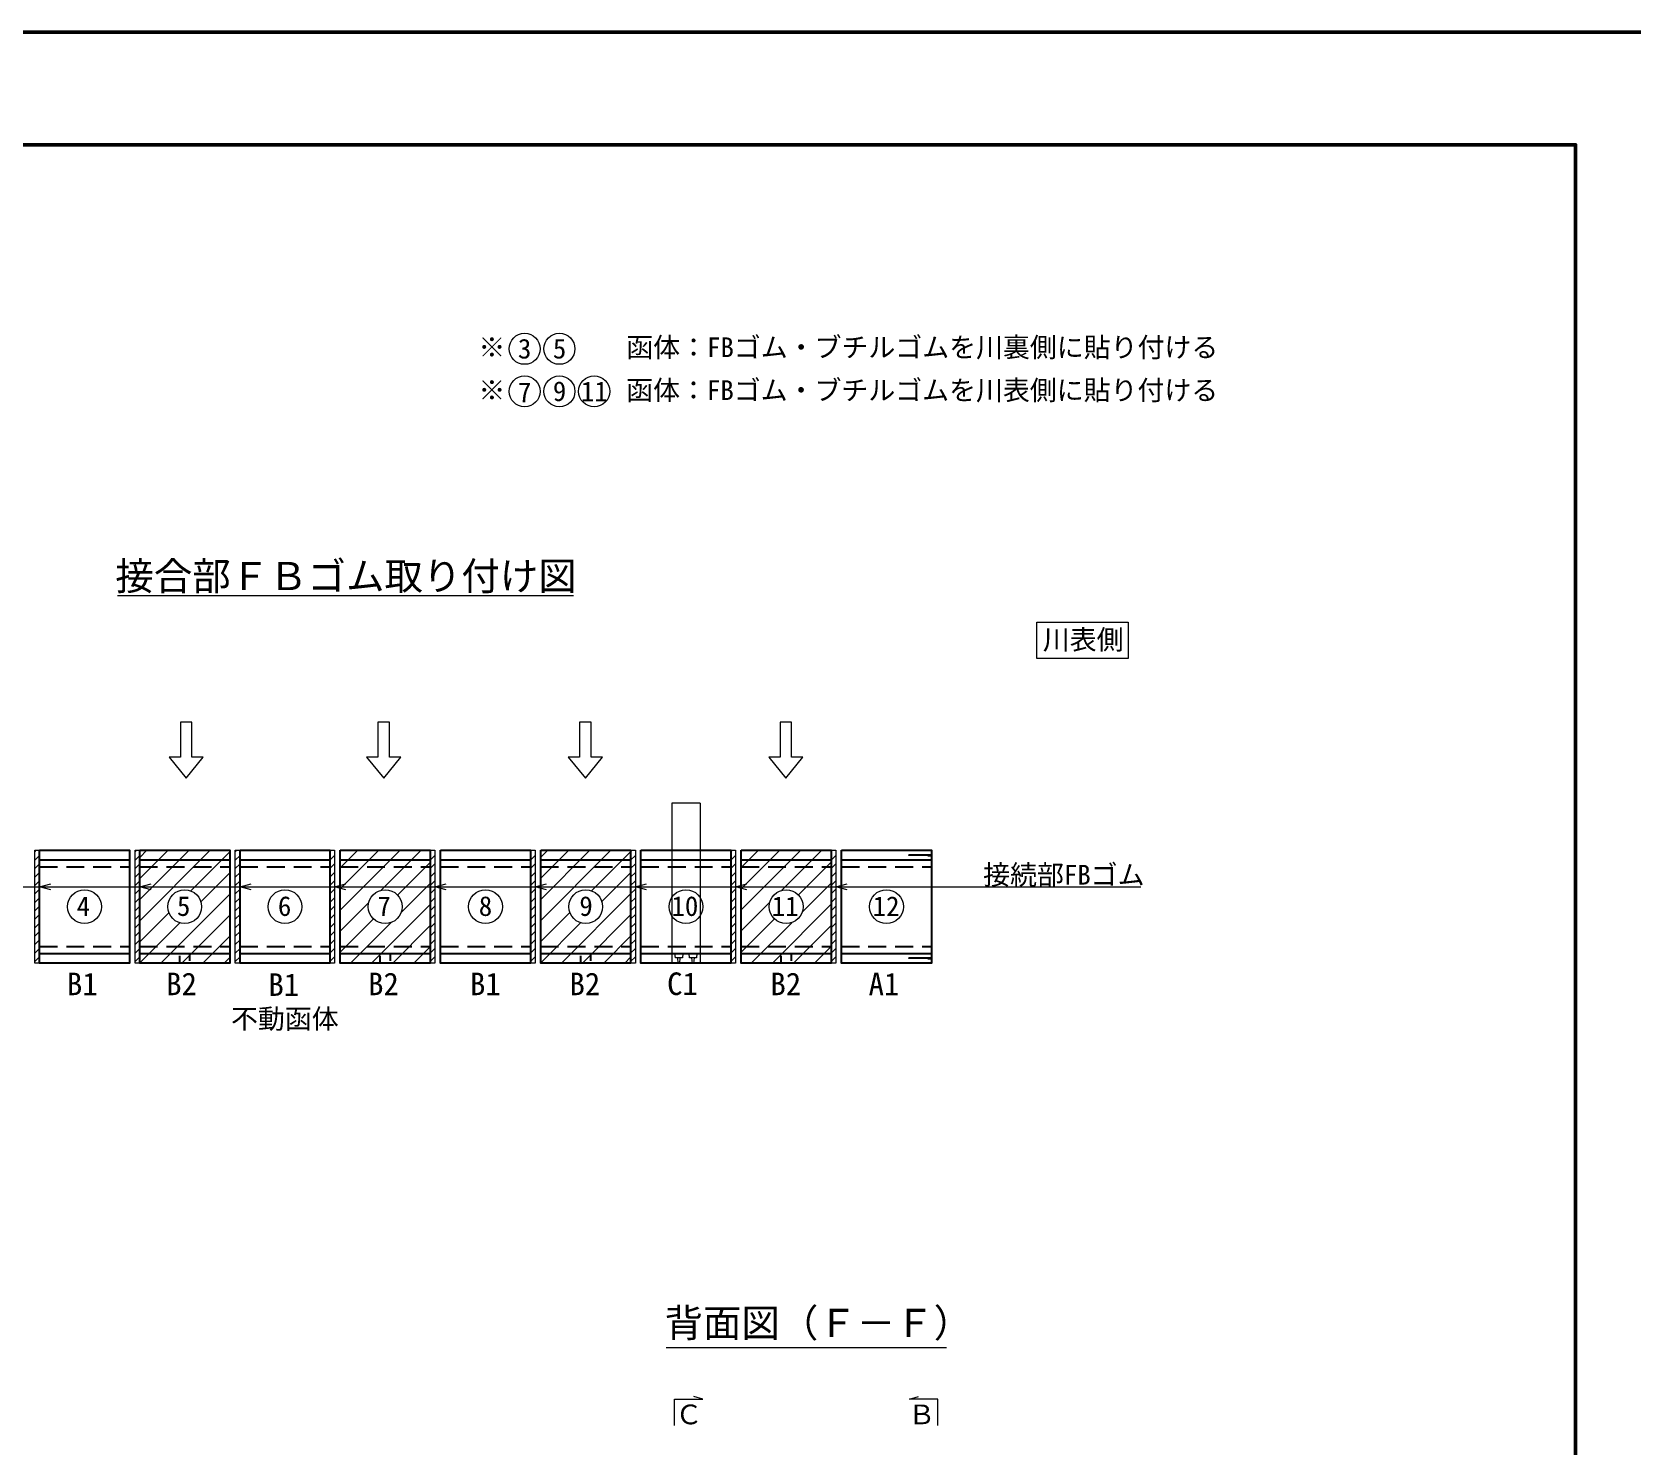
# Model space of a CAD drawing. Header units: millimetres. Extents: x 0 to 126150, y -2000 to 17820.
# Drawn here: x 92105 to 100620, y 10291 to 17820 of the extents above; entities that cross this region are included whole.
import ezdxf
from ezdxf.enums import TextEntityAlignment as Align

# ---------------------------------------------------------------- set-up
doc = ezdxf.new("R2010")
doc.units = ezdxf.units.MM
doc.header["$LTSCALE"] = 30
doc.linetypes.add('CENTER2', pattern=[28.575, 19.05, -3.175, 3.175, -3.175])
doc.linetypes.add('HIDDEN2', pattern=[4.7625, 3.175, -1.5875])
for name, color, linetype, lineweight in [('0その他', 7, 'Continuous', 13), ('0タイトル', 7, 'Continuous', 13), ('0中心線', 7, 'CENTER2', 5), ('0文字', 41, 'Continuous', 5), ('1Pca-BOX', 3, 'Continuous', 25), ('1アンカーボルト孔', 30, 'Continuous', 13), ('1グラウトホール', 1, 'HIDDEN2', 25), ('2現場打ち・増しコン', 1, 'HIDDEN2', 13), ('3FBゴム', 181, 'Continuous', 13), ('3機械式継手', 220, 'Continuous', 13), ('D-TTL', 2, 'Continuous', 50)]:
    doc.layers.add(name, color=color, linetype=linetype, lineweight=lineweight)
doc.styles.get("Standard").update_dxf_attribs({"font": 'MS Gothic.ttf'})
doc.styles.add('寸法文字', font='MS Gothic.ttf')
doc.dimstyles.new('1／30', dxfattribs={"dimscale": 30, "dimtxt": 3.5, "dimasz": 2, "dimexe": 0, "dimexo": 2, "dimgap": 0.3, "dimtad": 1, "dimdec": 0, "dimzin": 1, "dimdsep": 46, "dimtxsty": '寸法文字', "dimblk": 'OPEN30', "dimcen": 2.5, "dimclrd": 256, "dimclre": 256, "dimclrt": 256, "dimadec": 0, "dimazin": 0, "dimtfac": 1, "dimtdec": 0, "dimtmove": 0, "dimatfit": 3, "dimldrblk": 'OPEN30', "dimfxl": 1, "dimlwd": -1, "dimlwe": -1, "dimarcsym": 0})

# ---------------------------------------------------------------- blocks, each defined once
blk = doc.blocks.new('機械式継手1')
at = {"layer": '0中心線', "linetype": 'ByBlock', "ltscale": 0.1}
blk.add_line((0, -26.3), (120.5, -26.3), dxfattribs=at)
at = {"layer": '3機械式継手'}
for p, q in [((0, -23.1), (0, -29.4)), ((0, -23.1), (0, -29.4)), ((4.5, -23.1), (0, -23.1)), ((4.5, -29.4), (0, -29.4)), ((4.5, -23.1), (5.5, -22.9)), ((4.5, -29.4), (5.5, -29.6)), ((19.2, -22.9), (5.5, -22.9)), ((19.2, -29.6), (5.5, -29.6)), ((19.2, -29.6), (19.2, -22.9)), ((19.2, -24.3), (120.5, -24.3)), ((19.2, -28.3), (120.5, -28.3)), ((120.5, -28.3), (120.5, -24.3))]:
    blk.add_line(p, q, dxfattribs=at)
at = {"layer": '3機械式継手', "linetype": 'HIDDEN2', "ltscale": 0.6}
for p, q in [((19.2, -24.3), (0, -24.3)), ((19.2, -28.3), (0, -28.3)), ((5.2, -28.3), (5.2, -24.3)), ((8, -28.3), (8, -24.3))]:
    blk.add_line(p, q, dxfattribs=at)
blk = doc.blocks.new('機械式継手2')
at = {"layer": '0中心線', "linetype": 'ByBlock', "ltscale": 0.1}
blk.add_line((0, 26.2), (120.5, 26.2), dxfattribs=at)
at = {"layer": '3機械式継手'}
for p, q in [((0, 29.4), (0, 23.1)), ((0, 29.4), (0, 23.1)), ((4.5, 29.4), (0, 29.4)), ((4.5, 23.1), (0, 23.1)), ((4.5, 29.4), (5.5, 29.6)), ((4.5, 23.1), (5.5, 22.9)), ((19.2, 29.6), (5.5, 29.6)), ((19.2, 22.9), (5.5, 22.9)), ((19.2, 22.9), (19.2, 29.6)), ((19.2, 28.2), (120.5, 28.2)), ((19.2, 24.2), (120.5, 24.2)), ((120.5, 24.2), (120.5, 28.2))]:
    blk.add_line(p, q, dxfattribs=at)
at = {"layer": '3機械式継手', "linetype": 'HIDDEN2', "ltscale": 0.6}
for p, q in [((19.2, 28.2), (0, 28.2)), ((19.2, 24.2), (0, 24.2)), ((5.2, 24.2), (5.2, 28.2)), ((8, 24.2), (8, 28.2))]:
    blk.add_line(p, q, dxfattribs=at)
blk = doc.blocks.new('_Open30')
at = {"color": 0, "linetype": 'ByBlock', "lineweight": -2}
for p, q in [((-1, 0.27), (0, 0)), ((0, 0), (-1, -0.27)), ((0, 0), (-1, 0))]:
    blk.add_line(p, q, dxfattribs=at)

msp = doc.modelspace()

# ---------------------------------------------------------------- hatches: boundary and pattern name
at = {"layer": '0その他'}
h = msp.add_hatch(dxfattribs=at)
h.set_pattern_fill('ANSI31', color=256, scale=10, angle=180)
h.set_pattern_definition([(225, (27231.768, 969.464), (22.45064, -22.45064), [])])
h.paths.add_polyline_path([(92120, 12865.8), (92145, 12865.8), (92145, 13465.8), (92120, 13465.8)])
h = msp.add_hatch(dxfattribs=at)
h.set_pattern_fill('ANSI31', color=256, scale=10, angle=180)
h.set_pattern_definition([(225, (27765.268, 969.464), (22.45064, -22.45064), [])])
h.paths.add_polyline_path([(92653.5, 12865.8), (92678.5, 12865.8), (92678.5, 13465.8), (92653.5, 13465.8)])
h = msp.add_hatch(dxfattribs=at)
h.set_pattern_fill('ANSI31', color=256, scale=25)
h.paths.add_polyline_path([(93157, 13465.8), (92678.5, 13465.8), (92678.5, 12865.8), (93157, 12865.8)])
h.paths.add_polyline_path([(93007.8, 13165.8, -1), (92827.8, 13165.8, -1)], flags=16)
h = msp.add_hatch(dxfattribs=at)
h.set_pattern_fill('ANSI31', color=256, scale=10, angle=180)
h.set_pattern_definition([(225, (28298.768, 969.464), (22.45064, -22.45064), [])])
h.paths.add_polyline_path([(93187, 12865.8), (93212, 12865.8), (93212, 13465.8), (93187, 13465.8)])
h = msp.add_hatch(dxfattribs=at)
h.set_pattern_fill('ANSI31', color=256, scale=10, angle=180)
h.set_pattern_definition([(225, (28802.268, 969.464), (22.45064, -22.45064), [])])
h.paths.add_polyline_path([(93690.5, 12865.8), (93715.5, 12865.8), (93715.5, 13465.8), (93690.5, 13465.8)])
h = msp.add_hatch(dxfattribs=at)
h.set_pattern_fill('ANSI31', color=256, scale=25)
h.paths.add_polyline_path([(94224, 13465.8), (93745.5, 13465.8), (93745.5, 12865.8), (94224, 12865.8)])
h.paths.add_polyline_path([(94074.8, 13165.8, -1), (93894.8, 13165.8, -1)], flags=16)
h = msp.add_hatch(dxfattribs=at)
h.set_pattern_fill('ANSI31', color=256, scale=10, angle=180)
h.set_pattern_definition([(225, (29335.768, 969.464), (22.45064, -22.45064), [])])
h.paths.add_polyline_path([(94224, 12865.8), (94249, 12865.8), (94249, 13465.8), (94224, 13465.8)])
h = msp.add_hatch(dxfattribs=at)
h.set_pattern_fill('ANSI31', color=256, scale=10, angle=180)
h.set_pattern_definition([(225, (29869.268, 969.464), (22.45064, -22.45064), [])])
h.paths.add_polyline_path([(94757.5, 12865.8), (94782.5, 12865.8), (94782.5, 13465.8), (94757.5, 13465.8)])
h = msp.add_hatch(dxfattribs=at)
h.set_pattern_fill('ANSI31', color=256, scale=25)
h.paths.add_polyline_path([(95291, 13465.8), (94812.5, 13465.8), (94812.5, 12865.8), (95291, 12865.8)])
h.paths.add_polyline_path([(95141.8, 13165.8, -1), (94961.8, 13165.8, -1)], flags=16)
h = msp.add_hatch(dxfattribs=at)
h.set_pattern_fill('ANSI31', color=256, scale=10, angle=180)
h.set_pattern_definition([(225, (30402.768, 969.464), (22.45064, -22.45064), [])])
h.paths.add_polyline_path([(95291, 12865.8), (95316, 12865.8), (95316, 13465.8), (95291, 13465.8)])
h = msp.add_hatch(dxfattribs=at)
h.set_pattern_fill('ANSI31', color=256, scale=10, angle=180)
h.set_pattern_definition([(225, (30936.268, 969.464), (22.45064, -22.45064), [])])
h.paths.add_polyline_path([(95824.5, 12865.8), (95849.5, 12865.8), (95849.5, 13465.8), (95824.5, 13465.8)])
h = msp.add_hatch(dxfattribs=at)
h.set_pattern_fill('ANSI31', color=256, scale=25)
h.paths.add_polyline_path([(96358, 13465.8), (95879.5, 13465.8), (95879.5, 12865.8), (96358, 12865.8)])
h.paths.add_polyline_path([(96208.8, 13165.8, -1), (96028.8, 13165.8, -1)], flags=16)
h = msp.add_hatch(dxfattribs=at)
h.set_pattern_fill('ANSI31', color=256, scale=10, angle=180)
h.set_pattern_definition([(225, (31469.768, 969.464), (22.45064, -22.45064), [])])
h.paths.add_polyline_path([(96358, 12865.8), (96383, 12865.8), (96383, 13465.8), (96358, 13465.8)])

# ---------------------------------------------------------------- linework, layer by layer
at = {"layer": '0タイトル'}
for p, q in [((94987.7, 14820), (92560.9, 14820)), ((95480.3, 10820), (96971.8, 10820))]:
    msp.add_line(p, q, dxfattribs=at)
at = {"layer": '0文字'}
for points in [[(97452.2, 14679.3), (97938.8, 14679.3), (97938.8, 14486.9), (97452.2, 14486.9)], [(93015.8, 13961.3), (92955.6, 13961.3), (92955.6, 14146.9), (92894.5, 14146.9), (92894.5, 13961.3), (92834.3, 13961.3), (92925.1, 13849.9)], [(94067.4, 13961.3), (94007.2, 13961.3), (94007.2, 14146.9), (93946.1, 14146.9), (93946.1, 13961.3), (93885.9, 13961.3), (93976.7, 13849.9)], [(95140.7, 13961.3), (95080.4, 13961.3), (95080.4, 14146.9), (95019.4, 14146.9), (95019.4, 13961.3), (94959.2, 13961.3), (95049.9, 13849.9)], [(96207.7, 13961.3), (96147.4, 13961.3), (96147.4, 14146.9), (96086.4, 14146.9), (96086.4, 13961.3), (96026.2, 13961.3), (96116.9, 13849.9)]]:
    msp.add_lwpolyline(points, close=True, dxfattribs=at)
for points in [[(95525.1, 10405.9), (95525.1, 10545), (95675.7, 10545), (95627.2, 10559.7)], [(96925.1, 10405.9), (96925.1, 10545), (96774.5, 10545), (96823, 10559.7)]]:
    msp.add_lwpolyline(points, dxfattribs=at)
for centre, radius in [((94726.8, 16134.2), 82.5), ((94911.8, 16134.2), 82.5), ((94726.8, 15907.9), 82.5), ((94911.8, 15907.9), 82.5), ((95096.8, 15907.9), 82.5), ((92384.3, 13165.8), 90), ((92917.8, 13165.8), 90), ((93451.3, 13165.8), 90), ((93984.8, 13165.8), 90), ((94518.3, 13165.8), 90), ((95051.8, 13165.8), 90), ((95585.3, 13165.8), 90), ((96118.8, 13165.8), 90), ((96652.3, 13165.8), 90)]:
    msp.add_circle(centre, radius, dxfattribs=at)
at = {"layer": '1Pca-BOX'}
for p, q in [((92145, 13415.8), (92623.5, 13415.8)), ((92678.5, 13415.8), (93157, 13415.8)), ((93212, 13415.8), (93690.5, 13415.8)), ((93745.5, 13415.8), (94224, 13415.8)), ((94279, 13415.8), (94757.5, 13415.8)), ((94812.5, 13415.8), (95291, 13415.8)), ((95346, 13415.8), (95824.5, 13415.8)), ((95879.5, 13415.8), (96358, 13415.8)), ((96413, 13415.8), (96891.5, 13415.8)), ((92145, 12915.8), (92623.5, 12915.8)), ((92678.5, 12915.8), (93157, 12915.8)), ((93212, 12915.8), (93690.5, 12915.8)), ((93745.5, 12915.8), (94224, 12915.8)), ((94279, 12915.8), (94757.5, 12915.8)), ((94812.5, 12915.8), (95291, 12915.8)), ((95346, 12915.8), (95824.5, 12915.8)), ((95879.5, 12915.8), (96358, 12915.8)), ((96413, 12915.8), (96891.5, 12915.8))]:
    msp.add_line(p, q, dxfattribs=at)
at = {"layer": '1Pca-BOX', "linetype": 'HIDDEN2'}
for p, q in [((92145, 13378.3), (92623.5, 13378.3)), ((92678.5, 13378.3), (93157, 13378.3)), ((93212, 13378.3), (93690.5, 13378.3)), ((93745.5, 13378.3), (94224, 13378.3)), ((94279, 13378.3), (94757.5, 13378.3)), ((94812.5, 13378.3), (95291, 13378.3)), ((95346, 13378.3), (95824.5, 13378.3)), ((95879.5, 13378.3), (96358, 13378.3)), ((96413, 13378.3), (96891.5, 13378.3)), ((92145, 12953.3), (92623.5, 12953.3)), ((92678.5, 12953.3), (93157, 12953.3)), ((93212, 12953.3), (93690.5, 12953.3)), ((93745.5, 12953.3), (94224, 12953.3)), ((94279, 12953.3), (94757.5, 12953.3)), ((94812.5, 12953.3), (95291, 12953.3)), ((95346, 12953.3), (95824.5, 12953.3)), ((95879.5, 12953.3), (96358, 12953.3)), ((96413, 12953.3), (96891.5, 12953.3))]:
    msp.add_line(p, q, dxfattribs=at)
at = {"layer": '1Pca-BOX'}
for points in [[(92145, 13465.8), (92623.5, 13465.8), (92623.5, 12865.8), (92145, 12865.8)], [(92678.5, 13465.8), (93157, 13465.8), (93157, 12865.8), (92678.5, 12865.8)], [(93212, 13465.8), (93690.5, 13465.8), (93690.5, 12865.8), (93212, 12865.8)], [(93745.5, 13465.8), (94224, 13465.8), (94224, 12865.8), (93745.5, 12865.8)], [(94279, 13465.8), (94757.5, 13465.8), (94757.5, 12865.8), (94279, 12865.8)], [(94812.5, 13465.8), (95291, 13465.8), (95291, 12865.8), (94812.5, 12865.8)], [(95346, 13465.8), (95824.5, 13465.8), (95824.5, 12865.8), (95346, 12865.8)], [(95879.5, 13465.8), (96358, 13465.8), (96358, 12865.8), (95879.5, 12865.8)], [(96413, 13465.8), (96891.5, 13465.8), (96891.5, 12865.8), (96413, 12865.8)]]:
    msp.add_lwpolyline(points, close=True, dxfattribs=at)
at = {"layer": '1アンカーボルト孔', "ltscale": 10}
for p, q in [((95540.3, 12893.3), (95542.8, 12865.8)), ((95615.3, 12893.3), (95617.8, 12865.8))]:
    msp.add_line(p, q, dxfattribs=at)
at = {"layer": '1アンカーボルト孔', "ltscale": 3}
for p, q in [((95542.8, 12865.8), (95552.8, 12865.8)), ((95552.8, 12865.8), (95555.3, 12893.3)), ((95617.8, 12865.8), (95627.8, 12865.8)), ((95627.8, 12865.8), (95630.3, 12893.3))]:
    msp.add_line(p, q, dxfattribs=at)
for points in [[(95529, 12893.3), (95526.5, 12915.8), (95569, 12915.8), (95566.5, 12893.3)], [(95604, 12893.3), (95601.5, 12915.8), (95644, 12915.8), (95641.5, 12893.3)]]:
    msp.add_lwpolyline(points, close=True, dxfattribs=at)
at = {"layer": '1グラウトホール', "ltscale": 0.4}
for points in [[(92891.5, 12915.8), (92944, 12915.8), (92944, 12865.8), (92891.5, 12865.8)], [(93958.5, 12915.8), (94011, 12915.8), (94011, 12865.8), (93958.5, 12865.8)], [(95025.5, 12915.8), (95078, 12915.8), (95078, 12865.8), (95025.5, 12865.8)], [(96092.5, 12915.8), (96145, 12915.8), (96145, 12865.8), (96092.5, 12865.8)]]:
    msp.add_lwpolyline(points, close=True, dxfattribs=at)
at = {"layer": '2現場打ち・増しコン', "linetype": 'Continuous'}
for p, q in [((95510.3, 13715.8), (95510.3, 13465.8)), ((95660.3, 13715.8), (95510.3, 13715.8)), ((95660.3, 13715.8), (95660.3, 13515.8)), ((95660.3, 13715.8), (95660.3, 13465.8))]:
    msp.add_line(p, q, dxfattribs=at)
at = {"layer": '2現場打ち・増しコン', "linetype": 'Continuous', "ltscale": 0.2}
for p, q in [((95510.3, 13465.8), (95510.3, 12865.8)), ((95660.3, 13465.8), (95660.3, 12865.8))]:
    msp.add_line(p, q, dxfattribs=at)
at = {"layer": '3FBゴム', "linetype": 'ByBlock'}
for points in [[(92120, 13465.8), (92145, 13465.8), (92145, 12865.8), (92120, 12865.8)], [(92653.5, 13465.8), (92678.5, 13465.8), (92678.5, 12865.8), (92653.5, 12865.8)], [(93187, 13465.8), (93212, 13465.8), (93212, 12865.8), (93187, 12865.8)], [(93690.5, 13465.8), (93715.5, 13465.8), (93715.5, 12865.8), (93690.5, 12865.8)], [(94224, 13465.8), (94249, 13465.8), (94249, 12865.8), (94224, 12865.8)], [(94757.5, 13465.8), (94782.5, 13465.8), (94782.5, 12865.8), (94757.5, 12865.8)], [(95291, 13465.8), (95316, 13465.8), (95316, 12865.8), (95291, 12865.8)], [(95824.5, 13465.8), (95849.5, 13465.8), (95849.5, 12865.8), (95824.5, 12865.8)], [(96358, 13465.8), (96383, 13465.8), (96383, 12865.8), (96358, 12865.8)]]:
    msp.add_lwpolyline(points, close=True, dxfattribs=at)
at = {"layer": 'D-TTL'}
for points in [[(75690, 0), (100920, 0), (100920, 17820), (75690, 17820)], [(76290, 600), (100320, 600), (100320, 17220), (76290, 17220)]]:
    msp.add_lwpolyline(points, close=True, dxfattribs=at)

# ---------------------------------------------------------------- block references
at = {"color": 2, "xscale": -1, "rotation": 359.9999999999986}
for name, p in [('機械式継手1', (96891.5, 13465.8)), ('機械式継手2', (96891.5, 12865.8))]:
    msp.add_blockref(name, p, dxfattribs=at)
at = {"layer": '0文字', "xscale": 60, "yscale": 60, "zscale": 60, "rotation": 180}
for p in [(92145, 13270.8), (92678.5, 13270.8), (93212, 13270.8), (93715.5, 13270.8), (94249, 13270.8), (94782.5, 13270.8), (95316, 13270.8), (95849.5, 13270.8), (96383, 13270.8)]:
    msp.add_blockref('_Open30', p, dxfattribs=at)

# ---------------------------------------------------------------- texts
at = {"layer": '0タイトル'}
msp.add_text('接合部ＦＢゴム取り付け図', height=150, dxfattribs=at).set_placement((93776.3, 14850), align=Align.CENTER)
msp.add_text('背面図（Ｆ－Ｆ）', height=150, dxfattribs=at).set_placement((96289.8, 10830.5), align=Align.BOTTOM_CENTER)
at = {"layer": '0文字'}
for s, p in [('※     \u3000\u3000函体：FBゴム・ブチルゴムを川裏側に貼り付ける', (94480.9, 16090)), ('※     \u3000  函体：FBゴム・ブチルゴムを川表側に貼り付ける', (94480.9, 15861.6))]:
    msp.add_text(s, height=105, dxfattribs=at).set_placement(p)
at = {"layer": '0文字', "style": '寸法文字'}
for s, p in [('3', (94726.8, 16134.2)), ('5', (94912.7, 16134.2)), ('9', (94912.7, 15907.9)), ('11', (95097.7, 15907.9))]:
    msp.add_text(s, height=105, dxfattribs=at).set_placement(p, align=Align.MIDDLE)
for s, p in [('川表側', (97484.6, 14534.4)), ('Ｃ', (95529.2, 10411.4)), ('Ｂ', (96768.4, 10411.4))]:
    msp.add_text(s, height=105, dxfattribs=at).set_placement(p)
for s, insert, char_height, attachment_point in [('7', (94727.1, 15902.7), 105, 5), ('接続部FBゴム', (97596.4, 13271.5), 105, 8), ('4', (92378.6, 13168.2), 105, 5), ('5', (92912.1, 13168.2), 105, 5), ('6', (93449.5, 13168.2), 105, 5), ('7', (93979.1, 13168.2), 105, 5), ('8', (94518.5, 13168.2), 105, 5), ('9', (95053.5, 13168.2), 105, 5), ('10', (95579.6, 13168.2), 105, 5), ('11', (96113.1, 13168.2), 105, 5), ('12', (96650.5, 13168.2), 105, 5), ('B1', (92372.8, 12754.8), 120, 5), ('B2', (92901, 12754.8), 120, 5), ('B1', (93445.1, 12751.1), 120, 5), ('B2', (93975.6, 12754.8), 120, 5), ('B1', (94517.8, 12754.8), 120, 5), ('B2', (95047.3, 12754.8), 120, 5), ('C1', (95566.6, 12754.8), 120, 5), ('B2', (96116.7, 12754.8), 120, 5), ('A1', (96639, 12754.8), 120, 5), ('不動函体', (93450.7, 12562.8), 105, 5)]:
    msp.add_mtext(s, dxfattribs=dict(at, insert=insert, char_height=char_height, attachment_point=attachment_point))

# ---------------------------------------------------------------- leaders
at = {"layer": '0文字'}
msp.add_leader([(91078, 13270.8), (98005.9, 13270.8)], dimstyle='1／30', override={"dimgap": 0.3, "dimtad": 0}, dxfattribs=at)

doc.saveas('drawing.dxf')
